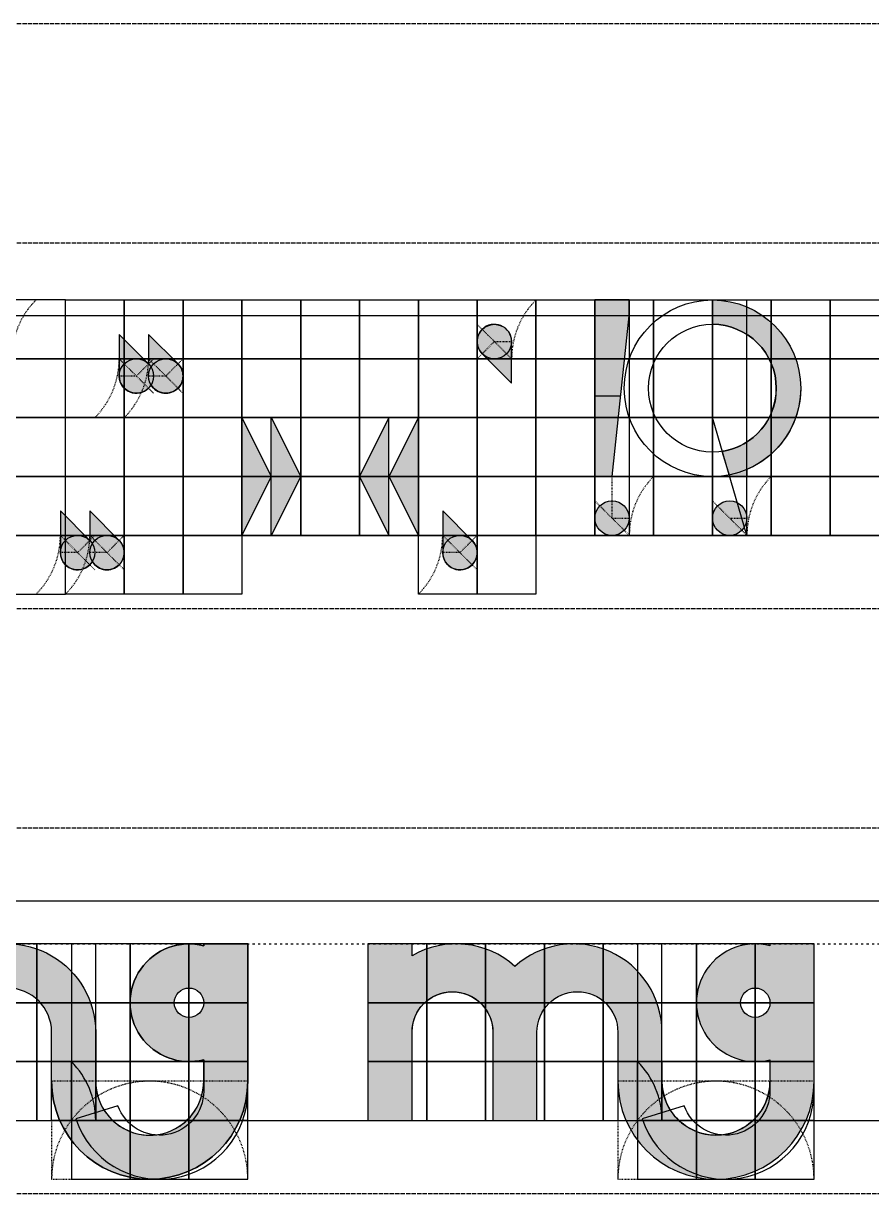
# Model space of a CAD drawing. Header units: millimetres. Extents: x -19 to 3010, y -292 to 470.
# Drawn here: x 1123.4 to 1239.4, y -250 to -90 of the extents above; entities that cross this region are included whole.
import ezdxf

# ---------------------------------------------------------------- set-up
doc = ezdxf.new("R2010")
doc.units = ezdxf.units.MM
doc.linetypes.add('ACAD_ISO02W100', pattern=[15, 12, -3])
doc.linetypes.add('ACAD_ISO03W100', pattern=[30, 12, -18])
for name, color, linetype in [('GUIDES', 252, 'Continuous'), ('guides_minor', 12, 'Continuous'), ('Lettering', 7, 'Continuous'), ('LINES', 252, 'Continuous'), ('Outlines', 5, 'Continuous')]:
    doc.layers.add(name, color=color, linetype=linetype)

msp = doc.modelspace()

# ---------------------------------------------------------------- hatches: boundary and pattern name
at = {"layer": 'Lettering'}
h = msp.add_hatch(color=256, dxfattribs=at)
h.dxf.hatch_style = 1
h.paths.add_polyline_path([(1201.568542494924, -127.8104858350254), (1201.568542494924, -151.9526214587563), (1203.925565098879, -151.9526214587563), (1206.282587702834, -130), (1206.282587702834, -127.8104858350254)])
edge = h.paths.add_edge_path()
edge.add_arc((1203.925565098879, -157.6429773960448), 2.357022603955154, 0, 360)
h = msp.add_hatch(color=256, dxfattribs=at)
h.dxf.hatch_style = 1
edge = h.paths.add_edge_path()
edge.add_line((1220.020322181366, -151.9526214587564), (1219.013282196834, -148.5143718857156))
edge.add_arc((1217.663299577411, -139.8815536468909), 8.737734478532166, 278.8878165909555, 359.9999999999998)
edge.add_arc((1217.663299577411, -139.8815536468909), 8.737734478532275, 1.863691327437612e-13, 89.99999999999852)
edge.add_line((1217.663299577411, -131.1438191683588), (1217.663299577411, -127.8104858350254))
edge.add_arc((1217.663299577411, -139.8815536468908), 12.07106781186539, -2.2737367544323206e-13, 90, ccw=False)
edge.add_arc((1217.663299577411, -139.8815536468909), 12.07106781186553, 292.98712629587834, 359.99999999999983, ccw=False)
edge.add_line((1222.377344785321, -150.9940896264247), (1222.377344785321, -151.9526214587563))
edge.add_line((1222.377344785321, -151.9526214587563), (1220.020322181366, -151.9526214587564))
edge = h.paths.add_edge_path()
edge.add_arc((1220.020322181366, -157.6429773960448), 2.357022603955154, 0, 360)
h = msp.add_hatch(color=256, dxfattribs=at)
h.dxf.hatch_style = 1
edge = h.paths.add_edge_path()
edge.add_line((1186.164141349725, -135.1675084389806), (1190.187830620347, -139.1911977096025))
edge.add_line((1190.187830620347, -139.1911977096025), (1190.187830620347, -133.5008417723139))
edge.add_arc((1187.830808016392, -133.5008417723139), 2.357022603955329, 6.908902757982135e-13, 134.9999999999971)
edge.add_arc((1187.830808016392, -133.5008417723139), 2.357022603955064, 134.9999999999971, 225.0000000000029)
h = msp.add_hatch(color=256, dxfattribs=at)
h.dxf.hatch_style = 1
edge = h.paths.add_edge_path()
edge.add_line((1140.522847498308, -136.5482203135576), (1136.499158227686, -132.5245310429356))
edge.add_line((1136.499158227686, -132.5245310429356), (1136.499158227686, -138.2148869802242))
edge.add_arc((1138.856180831641, -138.2148869802242), 2.357022603955102, 180.0000000000014, 315.0000000000005)
edge.add_arc((1138.856180831644, -138.214886980223), 2.357022603954442, 314.9999999999419, 328.600285190019)
edge.add_arc((1142.879870102263, -138.2148869802242), 2.357022603955226, 211.3997148099372, 315.0000000000005)
edge.add_arc((1142.879870102263, -138.2148869802242), 2.357022603955044, 314.9999999999976, 405.0000000000024)
edge.add_line((1144.54653676893, -136.5482203135576), (1140.522847498308, -132.5245310429356))
edge.add_line((1140.522847498308, -132.5245310429356), (1140.522847498308, -136.5482203135576))
h = msp.add_hatch(color=256, dxfattribs=at)
h.dxf.hatch_style = 1
h.paths.add_polyline_path([(1153.284271247462, -143.9052429175127), (1157.307960518084, -151.9526214587563), (1157.307960518084, -143.9052429175127), (1161.331649788706, -151.9526214587563), (1157.307960518084, -160), (1157.307960518084, -151.9526214587563), (1153.284271247462, -160)])
h = msp.add_hatch(color=256, dxfattribs=at)
h.dxf.hatch_style = 1
h.paths.add_polyline_path([(1173.402717600571, -143.9052429175127), (1169.379028329949, -151.9526214587563), (1173.402717600571, -160), (1173.402717600571, -151.9526214587563), (1177.426406871193, -160), (1177.426406871193, -143.9052429175127), (1173.402717600571, -151.9526214587563)])
h = msp.add_hatch(color=256, dxfattribs=at)
h.dxf.hatch_style = 1
edge = h.paths.add_edge_path()
edge.add_line((1132.475468957065, -160.6903559372886), (1128.451779686443, -156.6666666666667))
edge.add_line((1128.451779686443, -156.6666666666667), (1128.451779686443, -162.3570226039553))
edge.add_arc((1130.808802290398, -162.3570226039552), 2.357022603955329, 180.0000000000014, 314.9999999999966)
edge.add_arc((1130.808802290397, -162.3570226039556), 2.357022603955788, 315.0000000000264, 328.6002851901036)
edge.add_arc((1134.832491561019, -162.3570226039553), 2.357022603954961, 211.399714809916, 315.0000000000024)
edge.add_arc((1134.83249156102, -162.3570226039553), 2.357022603955044, 314.9999999999976, 405.0000000000024)
edge.add_line((1136.499158227686, -160.6903559372886), (1132.475468957065, -156.6666666666667))
edge.add_line((1132.475468957065, -156.6666666666667), (1132.475468957065, -160.6903559372886))
h = msp.add_hatch(color=256, dxfattribs=at)
h.dxf.hatch_style = 1
edge = h.paths.add_edge_path()
edge.add_line((1184.783429475148, -160.6903559372886), (1180.759740204526, -156.6666666666666))
edge.add_line((1180.759740204526, -156.6666666666666), (1180.759740204526, -162.3570226039552))
edge.add_arc((1183.116762808481, -162.3570226039552), 2.357022603955102, 180, 314.9999999999976)
edge.add_arc((1183.116762808481, -162.3570226039552), 2.357022603955064, 314.9999999999971, 405.000000000003)
h = msp.add_hatch(color=256, dxfattribs=at)
h.dxf.hatch_style = 1
edge = h.paths.add_edge_path()
edge.add_line((1148.057539631927, -234.6252104430783), (1148.057539631927, -231.6970836852287))
edge.add_arc((1146.045694996616, -223.9052429175127), 8.047378541243775, 75.5224878140694, 284.4775121859306, ccw=False)
edge.add_line((1148.057539631927, -216.1134021497967), (1148.057539631927, -215.857864376269))
edge.add_line((1148.057539631927, -215.857864376269), (1154.09307353786, -215.857864376269))
edge.add_line((1154.09307353786, -215.857864376269), (1154.093073537859, -234.6252104430787))
edge.add_arc((1140.670905439694, -234.6252104430787), 13.42216809816523, -180, 0, ccw=False)
edge.add_line((1127.248737341529, -234.6252104430787), (1127.248737341529, -227.9289321881345))
edge.add_arc((1121.213203435596, -227.9289321881345), 6.03553390593288, 0, 180)
edge.add_line((1115.177669529663, -227.9289321881345), (1115.177669529663, -240))
edge.add_line((1115.177669529663, -240), (1109.142135623731, -240))
edge.add_line((1109.142135623731, -240), (1109.142135623731, -215.857864376269))
edge.add_line((1109.142135623731, -215.857864376269), (1115.177669529664, -215.857864376269))
edge.add_line((1115.177669529663, -215.857864376269), (1115.177669529664, -217.4750808122543))
edge.add_arc((1121.213203435596, -227.9289321881346), 12.07106781186555, 2.8421709430404007e-13, 119.9999999999994, ccw=False)
edge.add_line((1133.284271247462, -227.9289321881345), (1133.284271247462, -234.6252104430787))
edge.add_arc((1140.670905439695, -234.6252104430785), 7.386634192232577, 180.0000000000017, 360.0000000000013)
edge = h.paths.add_edge_path(flags=16)
edge.add_arc((1146.045694996616, -223.9052429175127), 2.011844635310808, 0, 360)
h = msp.add_hatch(color=256, dxfattribs=at)
h.dxf.hatch_style = 1
edge = h.paths.add_edge_path(flags=16)
edge.add_arc((1223.521163953681, -223.9052429175127), 2.011844635310808, 0, 360)
edge = h.paths.add_edge_path()
edge.add_arc((1218.146374396759, -234.6252104430787), 13.42216809816568, 180, 360)
edge.add_line((1231.568542494925, -234.6252104430787), (1231.568542494925, -215.857864376269))
edge.add_line((1231.568542494925, -215.857864376269), (1225.533008588992, -215.857864376269))
edge.add_line((1225.533008588992, -215.857864376269), (1225.533008588992, -216.1134021497967))
edge.add_arc((1223.521163953681, -223.9052429175127), 8.047378541243775, 75.52248781406941, 284.4775121859306)
edge.add_line((1225.533008588992, -231.6970836852287), (1225.533008588992, -234.6252104430783))
edge.add_arc((1218.146374396759, -234.6252104430785), 7.386634192232805, -179.9999999999983, 1.3073986337985843e-12, ccw=False)
edge.add_line((1210.759740204526, -234.6252104430787), (1210.759740204526, -227.9289321881345))
edge.add_arc((1198.688672392661, -227.9289321881345), 12.07106781186553, 0, 131.8103148957777)
edge.add_arc((1182.593915310174, -227.9289321881349), 12.07106781186584, 48.18968510422272, 119.9999999999999)
edge.add_line((1176.558381404241, -217.4750808122544), (1176.558381404241, -215.857864376269))
edge.add_line((1176.558381404241, -215.857864376269), (1170.522847498308, -215.857864376269))
edge.add_line((1170.522847498308, -215.857864376269), (1170.522847498308, -239.9999999999999))
edge.add_line((1170.522847498308, -239.9999999999999), (1176.558381404241, -239.9999999999999))
edge.add_line((1176.558381404241, -239.9999999999999), (1176.558381404241, -227.9289321881345))
edge.add_arc((1182.090954151346, -227.9289321881345), 5.532572747105178, 0, 180, ccw=False)
edge.add_line((1187.623526898451, -227.9289321881345), (1187.623526898451, -239.9999999999999))
edge.add_line((1187.623526898451, -239.9999999999999), (1193.659060804384, -239.9999999999999))
edge.add_line((1193.659060804384, -239.9999999999999), (1193.659060804384, -227.9289321881345))
edge.add_arc((1199.191633551489, -227.9289321881345), 5.53257274710495, 0, 180, ccw=False)
edge.add_line((1204.724206298593, -227.9289321881345), (1204.724206298593, -234.6252104430787))

# ---------------------------------------------------------------- linework, layer by layer
at = {"layer": 'GUIDES'}
for points in [[(1121.094757082487, -135.857864376269), (1129.142135623731, -135.857864376269), (1129.142135623731, -127.8104858350254), (1121.094757082487, -127.8104858350254)], [(1137.189514164975, -135.857864376269), (1129.142135623731, -135.857864376269), (1129.142135623731, -127.8104858350254), (1137.189514164975, -127.8104858350254)], [(1145.236892706218, -135.857864376269), (1137.189514164975, -135.857864376269), (1137.189514164975, -127.8104858350254), (1145.236892706218, -127.8104858350254)], [(1153.284271247462, -135.857864376269), (1145.236892706218, -135.857864376269), (1145.236892706218, -127.8104858350254), (1153.284271247462, -127.8104858350254)], [(1161.331649788706, -135.857864376269), (1153.284271247462, -135.857864376269), (1153.284271247462, -127.8104858350254), (1161.331649788706, -127.8104858350254)], [(1169.379028329949, -135.857864376269), (1161.331649788706, -135.857864376269), (1161.331649788706, -127.8104858350254), (1169.379028329949, -127.8104858350254)], [(1177.426406871193, -135.857864376269), (1169.379028329949, -135.857864376269), (1169.379028329949, -127.8104858350254), (1177.426406871193, -127.8104858350254)], [(1185.473785412436, -135.857864376269), (1177.426406871193, -135.857864376269), (1177.426406871193, -127.8104858350254), (1185.473785412436, -127.8104858350254)], [(1193.52116395368, -135.857864376269), (1185.473785412436, -135.857864376269), (1185.473785412436, -127.8104858350254), (1193.52116395368, -127.8104858350254)], [(1201.568542494924, -135.857864376269), (1193.52116395368, -135.857864376269), (1193.52116395368, -127.8104858350254), (1201.568542494924, -127.8104858350254)], [(1209.615921036167, -135.857864376269), (1201.568542494924, -135.857864376269), (1201.568542494924, -127.8104858350254), (1209.615921036167, -127.8104858350254)], [(1217.663299577411, -135.857864376269), (1209.615921036167, -135.857864376269), (1209.615921036167, -127.8104858350254), (1217.663299577411, -127.8104858350254)], [(1225.710678118655, -135.857864376269), (1217.663299577411, -135.857864376269), (1217.663299577411, -127.8104858350254), (1225.710678118655, -127.8104858350254)], [(1233.758056659899, -135.857864376269), (1225.710678118655, -135.857864376269), (1225.710678118655, -127.8104858350254), (1233.758056659899, -127.8104858350254)], [(1241.805435201142, -135.857864376269), (1233.758056659899, -135.857864376269), (1233.758056659899, -127.8104858350254), (1241.805435201142, -127.8104858350254)], [(1121.094757082487, -143.9052429175127), (1129.142135623731, -143.9052429175127), (1129.142135623731, -135.857864376269), (1121.094757082487, -135.857864376269)], [(1137.189514164975, -143.9052429175127), (1129.142135623731, -143.9052429175127), (1129.142135623731, -135.857864376269), (1137.189514164975, -135.857864376269)], [(1145.236892706218, -143.9052429175127), (1137.189514164975, -143.9052429175127), (1137.189514164975, -135.857864376269), (1145.236892706218, -135.857864376269)], [(1153.284271247462, -143.9052429175127), (1145.236892706218, -143.9052429175127), (1145.236892706218, -135.857864376269), (1153.284271247462, -135.857864376269)], [(1161.331649788706, -143.9052429175127), (1153.284271247462, -143.9052429175127), (1153.284271247462, -135.857864376269), (1161.331649788706, -135.857864376269)], [(1169.379028329949, -143.9052429175127), (1161.331649788706, -143.9052429175127), (1161.331649788706, -135.857864376269), (1169.379028329949, -135.857864376269)], [(1177.426406871193, -143.9052429175127), (1169.379028329949, -143.9052429175127), (1169.379028329949, -135.857864376269), (1177.426406871193, -135.857864376269)], [(1185.473785412436, -143.9052429175127), (1177.426406871193, -143.9052429175127), (1177.426406871193, -135.857864376269), (1185.473785412436, -135.857864376269)], [(1193.52116395368, -143.9052429175127), (1185.473785412436, -143.9052429175127), (1185.473785412436, -135.857864376269), (1193.52116395368, -135.857864376269)], [(1201.568542494924, -143.9052429175127), (1193.52116395368, -143.9052429175127), (1193.52116395368, -135.857864376269), (1201.568542494924, -135.857864376269)], [(1209.615921036167, -143.9052429175127), (1201.568542494924, -143.9052429175127), (1201.568542494924, -135.857864376269), (1209.615921036167, -135.857864376269)], [(1217.663299577411, -143.9052429175127), (1209.615921036167, -143.9052429175127), (1209.615921036167, -135.857864376269), (1217.663299577411, -135.857864376269)], [(1225.710678118655, -143.9052429175127), (1217.663299577411, -143.9052429175127), (1217.663299577411, -135.857864376269), (1225.710678118655, -135.857864376269)], [(1233.758056659899, -143.9052429175127), (1225.710678118655, -143.9052429175127), (1225.710678118655, -135.857864376269), (1233.758056659899, -135.857864376269)], [(1241.805435201142, -143.9052429175127), (1233.758056659899, -143.9052429175127), (1233.758056659899, -135.857864376269), (1241.805435201142, -135.857864376269)], [(1121.094757082487, -151.9526214587563), (1129.142135623731, -151.9526214587563), (1129.142135623731, -143.9052429175127), (1121.094757082487, -143.9052429175127)], [(1137.189514164975, -151.9526214587563), (1129.142135623731, -151.9526214587563), (1129.142135623731, -143.9052429175127), (1137.189514164975, -143.9052429175127)], [(1145.236892706218, -151.9526214587563), (1137.189514164975, -151.9526214587563), (1137.189514164975, -143.9052429175127), (1145.236892706218, -143.9052429175127)], [(1153.284271247462, -151.9526214587563), (1145.236892706218, -151.9526214587563), (1145.236892706218, -143.9052429175127), (1153.284271247462, -143.9052429175127)], [(1161.331649788706, -151.9526214587563), (1153.284271247462, -151.9526214587563), (1153.284271247462, -143.9052429175127), (1161.331649788706, -143.9052429175127)], [(1169.379028329949, -151.9526214587563), (1161.331649788706, -151.9526214587563), (1161.331649788706, -143.9052429175127), (1169.379028329949, -143.9052429175127)], [(1177.426406871193, -151.9526214587563), (1169.379028329949, -151.9526214587563), (1169.379028329949, -143.9052429175127), (1177.426406871193, -143.9052429175127)], [(1185.473785412436, -151.9526214587563), (1177.426406871193, -151.9526214587563), (1177.426406871193, -143.9052429175127), (1185.473785412436, -143.9052429175127)], [(1193.52116395368, -151.9526214587563), (1185.473785412436, -151.9526214587563), (1185.473785412436, -143.9052429175127), (1193.52116395368, -143.9052429175127)], [(1201.568542494924, -151.9526214587563), (1193.52116395368, -151.9526214587563), (1193.52116395368, -143.9052429175127), (1201.568542494924, -143.9052429175127)], [(1209.615921036167, -151.9526214587563), (1201.568542494924, -151.9526214587563), (1201.568542494924, -143.9052429175127), (1209.615921036167, -143.9052429175127)], [(1217.663299577411, -151.9526214587563), (1209.615921036167, -151.9526214587563), (1209.615921036167, -143.9052429175127), (1217.663299577411, -143.9052429175127)], [(1225.710678118655, -151.9526214587563), (1217.663299577411, -151.9526214587563), (1217.663299577411, -143.9052429175127), (1225.710678118655, -143.9052429175127)], [(1233.758056659899, -151.9526214587563), (1225.710678118655, -151.9526214587563), (1225.710678118655, -143.9052429175127), (1233.758056659899, -143.9052429175127)], [(1241.805435201142, -151.9526214587563), (1233.758056659899, -151.9526214587563), (1233.758056659899, -143.9052429175127), (1241.805435201142, -143.9052429175127)], [(1121.094757082487, -160), (1129.142135623731, -160), (1129.142135623731, -151.9526214587563), (1121.094757082487, -151.9526214587563)], [(1137.189514164975, -160), (1129.142135623731, -160), (1129.142135623731, -151.9526214587563), (1137.189514164975, -151.9526214587563)], [(1145.236892706218, -160), (1137.189514164975, -160), (1137.189514164975, -151.9526214587563), (1145.236892706218, -151.9526214587563)], [(1153.284271247462, -160), (1145.236892706218, -160), (1145.236892706218, -151.9526214587563), (1153.284271247462, -151.9526214587563)], [(1161.331649788706, -160), (1153.284271247462, -160), (1153.284271247462, -151.9526214587563), (1161.331649788706, -151.9526214587563)], [(1169.379028329949, -160), (1161.331649788706, -160), (1161.331649788706, -151.9526214587563), (1169.379028329949, -151.9526214587563)], [(1177.426406871193, -160), (1169.379028329949, -160), (1169.379028329949, -151.9526214587563), (1177.426406871193, -151.9526214587563)], [(1185.473785412436, -160), (1177.426406871193, -160), (1177.426406871193, -151.9526214587563), (1185.473785412436, -151.9526214587563)], [(1193.52116395368, -160.0000000000001), (1185.473785412436, -160.0000000000001), (1185.473785412436, -151.9526214587564), (1193.52116395368, -151.9526214587564)], [(1201.568542494924, -160), (1193.52116395368, -160), (1193.52116395368, -151.9526214587563), (1201.568542494924, -151.9526214587563)], [(1209.615921036167, -160), (1201.568542494924, -160), (1201.568542494924, -151.9526214587563), (1209.615921036167, -151.9526214587563)], [(1217.663299577411, -160), (1209.615921036167, -160), (1209.615921036167, -151.9526214587563), (1217.663299577411, -151.9526214587563)], [(1225.710678118655, -160), (1217.663299577411, -160), (1217.663299577411, -151.9526214587563), (1225.710678118655, -151.9526214587563)], [(1225.710678118655, -160), (1217.663299577411, -160), (1217.663299577411, -151.9526214587563), (1225.710678118655, -151.9526214587563)], [(1233.758056659899, -160), (1225.710678118655, -160), (1225.710678118655, -151.9526214587563), (1233.758056659899, -151.9526214587563)], [(1241.805435201142, -160), (1233.758056659899, -160), (1233.758056659899, -151.9526214587563), (1241.805435201142, -151.9526214587563)], [(1121.094757082487, -168.0473785412437), (1129.142135623731, -168.0473785412437), (1129.142135623731, -160), (1121.094757082487, -160)], [(1137.189514164975, -168.0473785412437), (1129.142135623731, -168.0473785412437), (1129.142135623731, -160), (1137.189514164975, -160)], [(1145.236892706218, -168.0473785412437), (1137.189514164975, -168.0473785412437), (1137.189514164975, -160), (1145.236892706218, -160)], [(1153.284271247462, -168.0473785412437), (1145.236892706218, -168.0473785412437), (1145.236892706218, -160), (1153.284271247462, -160)], [(1185.473785412436, -168.0473785412437), (1177.426406871193, -168.0473785412437), (1177.426406871193, -160), (1185.473785412436, -160)], [(1193.52116395368, -168.0473785412436), (1185.473785412436, -168.0473785412436), (1185.473785412436, -159.9999999999999), (1193.52116395368, -159.9999999999999)], [(1117.189514164975, -223.9052429175127), (1125.236892706219, -223.9052429175127), (1125.236892706219, -215.857864376269), (1117.189514164975, -215.857864376269)], [(1125.236892706219, -223.9052429175127), (1133.284271247463, -223.9052429175127), (1133.284271247463, -215.857864376269), (1125.236892706219, -215.857864376269)], [(1129.95093791413, -223.9052429175128), (1137.998316455373, -223.9052429175128), (1137.998316455373, -215.8578643762691), (1129.95093791413, -215.8578643762691)], [(1137.998316455373, -223.9052429175128), (1146.045694996617, -223.9052429175128), (1146.045694996617, -215.8578643762691), (1137.998316455373, -215.8578643762691)], [(1146.045694996617, -223.9052429175128), (1154.093073537861, -223.9052429175128), (1154.093073537861, -215.8578643762691), (1146.045694996617, -215.8578643762691)], [(1170.522847498309, -223.9052429175127), (1178.570226039553, -223.9052429175127), (1178.570226039553, -215.857864376269), (1170.522847498309, -215.857864376269)], [(1178.570226039553, -223.9052429175127), (1186.617604580797, -223.9052429175127), (1186.617604580797, -215.857864376269), (1178.570226039553, -215.857864376269)], [(1186.617604580797, -223.9052429175127), (1194.66498312204, -223.9052429175127), (1194.66498312204, -215.857864376269), (1186.617604580797, -215.857864376269)], [(1194.66498312204, -223.9052429175127), (1202.712361663284, -223.9052429175127), (1202.712361663284, -215.857864376269), (1194.66498312204, -215.857864376269)], [(1202.712361663284, -223.9052429175127), (1210.759740204528, -223.9052429175127), (1210.759740204528, -215.857864376269), (1202.712361663284, -215.857864376269)], [(1207.426406871194, -223.9052429175127), (1215.473785412438, -223.9052429175127), (1215.473785412438, -215.857864376269), (1207.426406871194, -215.857864376269)], [(1215.473785412438, -223.9052429175127), (1223.521163953682, -223.9052429175127), (1223.521163953682, -215.857864376269), (1215.473785412438, -215.857864376269)], [(1223.521163953682, -223.9052429175127), (1231.568542494925, -223.9052429175127), (1231.568542494925, -215.857864376269), (1223.521163953682, -215.857864376269)], [(1117.189514164975, -231.9526214587563), (1125.236892706219, -231.9526214587563), (1125.236892706219, -223.9052429175127), (1117.189514164975, -223.9052429175127)], [(1125.236892706219, -231.9526214587563), (1133.284271247463, -231.9526214587563), (1133.284271247463, -223.9052429175127), (1125.236892706219, -223.9052429175127)], [(1129.95093791413, -231.9526214587564), (1137.998316455373, -231.9526214587564), (1137.998316455373, -223.9052429175128), (1129.95093791413, -223.9052429175128)], [(1137.998316455373, -231.9526214587564), (1146.045694996617, -231.9526214587564), (1146.045694996617, -223.9052429175128), (1137.998316455373, -223.9052429175128)], [(1146.045694996617, -231.9526214587564), (1154.093073537861, -231.9526214587564), (1154.093073537861, -223.9052429175128), (1146.045694996617, -223.9052429175128)], [(1170.522847498309, -231.9526214587563), (1178.570226039553, -231.9526214587563), (1178.570226039553, -223.9052429175127), (1170.522847498309, -223.9052429175127)], [(1178.570226039553, -231.9526214587563), (1186.617604580797, -231.9526214587563), (1186.617604580797, -223.9052429175127), (1178.570226039553, -223.9052429175127)], [(1186.617604580797, -231.9526214587563), (1194.66498312204, -231.9526214587563), (1194.66498312204, -223.9052429175127), (1186.617604580797, -223.9052429175127)], [(1194.66498312204, -231.9526214587563), (1202.712361663284, -231.9526214587563), (1202.712361663284, -223.9052429175127), (1194.66498312204, -223.9052429175127)], [(1202.712361663284, -231.9526214587563), (1210.759740204528, -231.9526214587563), (1210.759740204528, -223.9052429175127), (1202.712361663284, -223.9052429175127)], [(1207.426406871194, -231.9526214587563), (1215.473785412438, -231.9526214587563), (1215.473785412438, -223.9052429175127), (1207.426406871194, -223.9052429175127)], [(1215.473785412438, -231.9526214587563), (1223.521163953682, -231.9526214587563), (1223.521163953682, -223.9052429175127), (1215.473785412438, -223.9052429175127)], [(1223.521163953682, -231.9526214587563), (1231.568542494925, -231.9526214587563), (1231.568542494925, -223.9052429175127), (1223.521163953682, -223.9052429175127)], [(1117.189514164975, -240), (1125.236892706219, -240), (1125.236892706219, -231.9526214587563), (1117.189514164975, -231.9526214587563)], [(1125.236892706219, -240), (1133.284271247463, -240), (1133.284271247463, -231.9526214587563), (1125.236892706219, -231.9526214587563)], [(1129.95093791413, -240.0000000000001), (1137.998316455373, -240.0000000000001), (1137.998316455373, -231.9526214587564), (1129.95093791413, -231.9526214587564)], [(1133.284271247463, -240), (1129.95093791413, -240), (1129.95093791413, -231.9526214587563), (1133.284271247463, -231.9526214587563)], [(1137.998316455373, -240.0000000000001), (1146.045694996617, -240.0000000000001), (1146.045694996617, -231.9526214587564), (1137.998316455373, -231.9526214587564)], [(1146.045694996617, -240.0000000000001), (1154.093073537861, -240.0000000000001), (1154.093073537861, -231.9526214587564), (1146.045694996617, -231.9526214587564)], [(1170.522847498309, -239.9999999999999), (1178.570226039553, -239.9999999999999), (1178.570226039553, -231.9526214587563), (1170.522847498309, -231.9526214587563)], [(1178.570226039553, -239.9999999999999), (1186.617604580797, -239.9999999999999), (1186.617604580797, -231.9526214587563), (1178.570226039553, -231.9526214587563)], [(1186.617604580797, -239.9999999999999), (1194.66498312204, -239.9999999999999), (1194.66498312204, -231.9526214587563), (1186.617604580797, -231.9526214587563)], [(1194.66498312204, -239.9999999999999), (1202.712361663284, -239.9999999999999), (1202.712361663284, -231.9526214587563), (1194.66498312204, -231.9526214587563)], [(1202.712361663284, -239.9999999999999), (1210.759740204528, -239.9999999999999), (1210.759740204528, -231.9526214587563), (1202.712361663284, -231.9526214587563)], [(1207.426406871194, -240), (1215.473785412438, -240), (1215.473785412438, -231.9526214587563), (1207.426406871194, -231.9526214587563)], [(1210.759740204528, -239.9999999999999), (1207.426406871194, -239.9999999999999), (1207.426406871194, -231.9526214587563), (1210.759740204528, -231.9526214587563)], [(1215.473785412438, -240), (1223.521163953682, -240), (1223.521163953682, -231.9526214587563), (1215.473785412438, -231.9526214587563)], [(1223.521163953682, -240), (1231.568542494925, -240), (1231.568542494925, -231.9526214587563), (1223.521163953682, -231.9526214587563)], [(1207.426406871194, -248.0473785412437), (1215.473785412438, -248.0473785412437), (1215.473785412438, -240), (1207.426406871194, -240)], [(1215.473785412438, -248.0473785412437), (1223.521163953682, -248.0473785412437), (1223.521163953682, -240), (1215.473785412438, -240)], [(1223.521163953682, -248.0473785412437), (1231.568542494925, -248.0473785412437), (1231.568542494925, -240), (1223.521163953682, -240)], [(1129.95093791413, -248.0473785412437), (1137.998316455373, -248.0473785412437), (1137.998316455373, -240.0000000000001), (1129.95093791413, -240.0000000000001)], [(1137.998316455373, -248.0473785412437), (1146.045694996617, -248.0473785412437), (1146.045694996617, -240.0000000000001), (1137.998316455373, -240.0000000000001)], [(1146.045694996617, -248.0473785412437), (1154.093073537861, -248.0473785412437), (1154.093073537861, -240.0000000000001), (1146.045694996617, -240.0000000000001)]]:
    msp.add_lwpolyline(points, close=True, dxfattribs=at)
for centre in [(1121.903559372886, -240), (1199.37902832995, -239.9999999999999)]:
    msp.add_arc(centre, 11.38071187457704, 0, 44.99999999999954, dxfattribs=at)
at = {"layer": 'guides_minor'}
for p, q in [((1206.282587702834, -127.8104858350254), (1206.282587702834, -160)), ((1222.377344785321, -159.9999999999999), (1222.377344785321, -127.8104858350254)), ((1203.925565098879, -151.9526214587563), (1206.282587702834, -130)), ((1136.499158227686, -132.5245310429356), (1140.522847498308, -136.5482203135575)), ((1140.522847498308, -132.5245310429356), (1144.54653676893, -136.5482203135575)), ((1190.187830620347, -139.1911977096025), (1186.164141349725, -135.1675084389806)), ((1205.104076400856, -140.9763107293782), (1201.568542494924, -140.9763107293782)), ((1222.377344785321, -160), (1217.663299577411, -143.9052429175127)), ((1128.451779686442, -156.6666666666666), (1132.475468957065, -160.6903559372885)), ((1132.475468957064, -156.6666666666666), (1136.499158227686, -160.6903559372885)), ((1180.759740204526, -156.6666666666666), (1184.783429475148, -160.6903559372886))]:
    msp.add_line(p, q, dxfattribs=at)
at = {"layer": 'guides_minor', "linetype": 'ACAD_ISO02W100', "ltscale": 0.005}
for p, q in [((1190.187830620347, -135.8578643762691), (1185.473785412436, -131.1438191683588)), ((1187.830808016392, -133.5008417723139), (1185.473785412436, -135.8578643762691)), ((1187.830808016392, -133.5008417723139), (1190.187830620347, -133.5008417723139)), ((1136.499158227686, -135.857864376269), (1141.213203435597, -140.5719095841793)), ((1138.856180831641, -138.2148869802242), (1141.213203435597, -135.857864376269)), ((1140.522847498308, -135.857864376269), (1145.236892706218, -140.5719095841793)), ((1142.879870102263, -138.2148869802242), (1145.236892706218, -135.857864376269)), ((1138.856180831641, -138.2148869802242), (1136.499158227686, -138.2148869802242)), ((1142.879870102263, -138.2148869802242), (1140.522847498308, -138.2148869802242)), ((1203.925565098879, -157.6429773960448), (1203.925565098879, -151.9526214587563)), ((1206.282587702834, -160), (1201.568542494924, -155.2859547920897)), ((1222.377344785321, -160), (1217.663299577411, -155.2859547920897)), ((1203.925565098879, -157.6429773960448), (1206.282587702834, -157.6429773960448)), ((1220.020322181366, -157.6429773960448), (1222.377344785321, -157.6429773960448)), ((1128.451779686442, -160), (1133.165824894353, -164.7140452079103)), ((1130.808802290398, -162.3570226039552), (1133.165824894353, -160)), ((1132.475468957064, -160), (1137.189514164975, -164.7140452079103)), ((1134.83249156102, -162.3570226039552), (1137.189514164975, -160)), ((1180.759740204526, -160.0000000000001), (1185.473785412436, -164.7140452079104)), ((1183.116762808481, -162.3570226039552), (1185.473785412436, -160.0000000000001)), ((1130.808802290398, -162.3570226039552), (1128.451779686442, -162.3570226039552)), ((1134.83249156102, -162.3570226039552), (1132.475468957064, -162.3570226039552)), ((1183.116762808481, -162.3570226039552), (1180.759740204526, -162.3570226039552)), ((1154.093073537861, -234.6252104430787), (1127.24873734153, -234.6252104430787)), ((1231.568542494925, -234.6252104430787), (1204.724206298594, -234.6252104430787)), ((1127.24873734153, -240), (1127.24873734153, -248.0473785412438)), ((1204.724206298594, -240), (1204.724206298595, -248.0473785412438)), ((1127.24873734153, -248.0473785412438), (1154.093073537861, -248.0473785412438)), ((1204.724206298595, -248.0473785412438), (1231.568542494925, -248.0473785412438))]:
    msp.add_line(p, q, dxfattribs=at)
at = {"layer": 'guides_minor'}
for points in [[(1109.142135623732, -215.857864376269), (1115.177669529665, -215.857864376269), (1115.177669529665, -217.4750808122543, -0.5773502691896202), (1133.284271247463, -227.9289321881345), (1133.284271247463, -240), (1127.24873734153, -240), (1127.24873734153, -227.9289321881345, 1), (1115.177669529665, -227.9289321881345), (1115.177669529665, -240), (1109.142135623732, -240)], [(1148.057539631928, -216.1134021497967, 1.290994448735839), (1148.057539631928, -231.6970836852287), (1148.057539631928, -235.9763107293782, -0.8430389971007476), (1136.331649788707, -237.9881553646891), (1130.570385303243, -239.7935175369621, 0.8508037970648128), (1154.093073537861, -235.9763107293782), (1154.093073537861, -215.857864376269), (1148.057539631928, -215.857864376269)], [(1193.659060804385, -239.9999999999999), (1193.659060804385, -227.9289321881345, -1), (1204.724206298594, -227.9289321881344), (1204.724206298594, -239.9999999999999), (1210.759740204527, -239.9999999999999), (1210.759740204527, -227.9289321881345, 0.6482315195103726), (1190.641293851418, -218.9316894586875, 0.3240049065117224), (1176.558381404242, -217.4750808122544), (1176.558381404242, -215.857864376269), (1170.522847498309, -215.857864376269), (1170.522847498309, -239.9999999999999), (1176.558381404242, -239.9999999999999), (1176.558381404242, -227.9289321881344, -1), (1187.623526898452, -227.9289321881345), (1187.623526898452, -239.9999999999999)], [(1225.533008588993, -216.1134021497967, 1.290994448735839), (1225.533008588993, -231.6970836852287), (1225.533008588993, -235.9763107293782, -0.8430389971007476), (1213.807118745772, -237.9881553646891), (1208.045854260308, -239.7935175369621, 0.8508037970648128), (1231.568542494926, -235.9763107293782), (1231.568542494926, -215.857864376269), (1225.533008588993, -215.857864376269)]]:
    msp.add_lwpolyline(points, format="xyb", close=True, dxfattribs=at)
for centre, radius in [((1217.663299577411, -139.8815536468909), 12.07106781186545), ((1187.830808016392, -133.5008417723139), 2.357022603955154), ((1217.663299577411, -139.8815536468909), 8.737734478532133), ((1138.856180831641, -138.2148869802242), 2.357022603955154), ((1142.879870102263, -138.2148869802242), 2.357022603955154), ((1130.808802290398, -162.3570226039552), 2.357022603955154), ((1134.83249156102, -162.3570226039552), 2.357022603955154), ((1183.116762808481, -162.3570226039552), 2.357022603955154), ((1146.045694996617, -223.9052429175127), 2.011844635310808), ((1223.521163953682, -223.9052429175127), 2.011844635310808)]:
    msp.add_circle(centre, radius, dxfattribs=at)
at = {"layer": 'guides_minor', "linetype": 'ACAD_ISO02W100', "ltscale": 0.005}
for centre, radius, start, end in [((1133.165824894353, -135.8578643762691), 11.38071187457704, 135.0000000000004, 180), ((1201.568542494924, -135.8578643762691), 11.38071187457704, 135.0000000000004, 180), ((1125.118446353109, -135.857864376269), 11.38071187457704, 315.0000000000003, 0), ((1129.142135623731, -135.857864376269), 11.38071187457704, 315.0000000000003, 0), ((1217.663299577411, -160), 11.38071187457704, 135.0000000000004, 180), ((1233.758056659898, -160), 11.38071187457704, 135.0000000000004, 180), ((1117.071067811866, -160), 11.38071187457704, 315.0000000000003, 0), ((1121.094757082487, -160), 11.38071187457704, 315.0000000000003, 0), ((1169.379028329949, -160.0000000000001), 11.38071187457704, 315.0000000000003, 0), ((1140.670905439695, -248.0473785412438), 13.42216809816512, 0, 180), ((1218.14637439676, -248.0473785412438), 13.42216809816512, 0, 180)]:
    msp.add_arc(centre, radius, start, end, dxfattribs=at)
at = {"layer": 'guides_minor'}
for centre, radius in [((1140.670905439695, -234.6252104430787), 13.42216809816534), ((1140.670905439695, -234.6252104430787), 7.386634192232577), ((1218.14637439676, -234.6252104430787), 13.42216809816534), ((1218.14637439676, -234.6252104430787), 7.386634192232577)]:
    msp.add_arc(centre, radius, 180, 0, dxfattribs=at)
at = {"layer": 'LINES', "linetype": 'ACAD_ISO02W100', "ltscale": 0.05}
for p, q in [((815, -90), (1355, -90)), ((815, -120), (1355, -120)), ((815, -170), (1355, -170)), ((815, -200), (1355, -200)), ((815, -250), (1355, -250))]:
    msp.add_line(p, q, dxfattribs=at)
at = {"layer": 'LINES'}
for p, q in [((1360, -130), (810, -130)), ((810, -160), (1360, -160)), ((1360, -210), (810, -210)), ((810, -240), (1360, -240))]:
    msp.add_line(p, q, dxfattribs=at)
at = {"layer": 'LINES', "linetype": 'ACAD_ISO03W100', "ltscale": 0.025}
for p, q in [((815, -135.857864376269), (1355, -135.857864376269)), ((815, -215.857864376269), (1355, -215.857864376269))]:
    msp.add_line(p, q, dxfattribs=at)
at = {"layer": 'Outlines'}
msp.add_lwpolyline([(1201.568542494924, -127.8104858350254), (1201.568542494924, -151.9526214587563), (1203.925565098879, -151.9526214587563), (1206.282587702834, -130), (1206.282587702834, -127.8104858350254)], close=True, dxfattribs=at)
for points in [[(1220.020322181366, -151.9526214587564), (1219.013282196834, -148.5143718857156, 0.3694756907586025), (1226.401034055943, -139.8815536468909, 0.4142135623730903), (1217.663299577411, -131.1438191683588), (1217.663299577411, -127.8104858350254, -0.4142135623730944), (1229.734367389276, -139.8815536468909, -0.3010271003955635), (1222.377344785321, -150.9940896264247), (1222.377344785321, -151.9526214587563)], [(1186.164141349725, -135.1675084389806), (1190.187830620347, -139.1911977096025), (1190.187830620347, -133.5008417723139, 0.6681786379192891), (1186.164141349725, -131.8341751056473, 0.4142135623731156), (1186.164141349725, -135.1675084389806)], [(1140.522847498308, -136.5482203135576), (1136.499158227686, -132.5245310429356), (1136.499158227686, -138.2148869802242, 0.6681786379192891), (1140.522847498308, -139.8815536468909, 0.05941219583479045), (1140.868025466953, -139.4429084453981, 0.4855754481896902), (1144.54653676893, -139.8815536468909, 0.4142135623731156), (1144.54653676893, -136.5482203135576), (1140.522847498308, -132.5245310429356)], [(1132.475468957065, -160.6903559372886), (1128.451779686443, -156.6666666666667), (1128.451779686443, -162.3570226039553, 0.6681786379192891), (1132.475468957065, -164.0236892706219, 0.05941219583479045), (1132.820646925709, -163.5850440691284, 0.4855754481898142), (1136.499158227686, -164.0236892706219, 0.4142135623731156), (1136.499158227686, -160.6903559372886), (1132.475468957065, -156.6666666666667)], [(1184.783429475148, -160.6903559372886), (1180.759740204526, -156.6666666666666), (1180.759740204526, -162.3570226039552, 0.6681786379192891), (1184.783429475148, -164.0236892706219, 0.4142135623731156), (1184.783429475148, -160.6903559372885)], [(1148.057539631927, -234.6252104430783), (1148.057539631927, -231.6970836852287, -1.290994448735821), (1148.057539631927, -216.1134021497967), (1148.057539631927, -215.857864376269), (1154.09307353786, -215.857864376269), (1154.09307353786, -234.6252104430787, -0.9999999999999999), (1127.248737341529, -234.6252104430787), (1127.248737341529, -227.9289321881345, 1), (1115.177669529663, -227.9289321881345), (1115.177669529663, -240), (1109.142135623731, -240), (1109.142135623731, -215.857864376269), (1115.177669529663, -215.857864376269), (1115.177669529664, -217.4750808122543, -0.5773502691896202), (1133.284271247462, -227.9289321881345), (1133.284271247462, -234.6252104430787, 0.9999999999999999)], [(1204.724206298593, -234.6252104430787, 0.9999999999999999), (1231.568542494925, -234.6252104430787), (1231.568542494925, -215.857864376269), (1225.533008588992, -215.857864376269), (1225.533008588992, -216.1134021497967, 1.290994448735821), (1225.533008588992, -231.6970836852287), (1225.533008588992, -234.6252104430783, -0.9999999999999999), (1210.759740204526, -234.6252104430787), (1210.759740204526, -227.9289321881345, 0.6482315195103726), (1190.641293851417, -218.9316894586875, 0.3240049065117224), (1176.558381404241, -217.4750808122544), (1176.558381404241, -215.857864376269), (1170.522847498308, -215.857864376269), (1170.522847498308, -239.9999999999999), (1176.558381404241, -239.9999999999999), (1176.558381404241, -227.9289321881345, -1), (1187.623526898451, -227.9289321881345), (1187.623526898451, -239.9999999999999), (1193.659060804384, -239.9999999999999), (1193.659060804384, -227.9289321881345, -1), (1204.724206298593, -227.9289321881345)]]:
    msp.add_lwpolyline(points, format="xyb", close=True, dxfattribs=at)
for points in [[(1153.284271247462, -143.9052429175127), (1157.307960518084, -151.9526214587563), (1157.307960518084, -143.9052429175127), (1161.331649788706, -151.9526214587563), (1157.307960518084, -160), (1157.307960518084, -151.9526214587563), (1153.284271247462, -160), (1153.284271247462, -143.9052429175127)], [(1173.402717600571, -143.9052429175127), (1169.379028329949, -151.9526214587563), (1173.402717600571, -160), (1173.402717600571, -151.9526214587563), (1177.426406871193, -160), (1177.426406871193, -143.9052429175127), (1173.402717600571, -151.9526214587563), (1173.402717600571, -143.9052429175127)]]:
    msp.add_lwpolyline(points, dxfattribs=at)
for centre, radius in [((1203.925565098879, -157.6429773960448), 2.357022603955154), ((1220.020322181366, -157.6429773960448), 2.357022603955154), ((1146.045694996616, -223.9052429175127), 2.011844635310808), ((1223.521163953681, -223.9052429175127), 2.011844635310808)]:
    msp.add_circle(centre, radius, dxfattribs=at)

doc.saveas('drawing.dxf')
